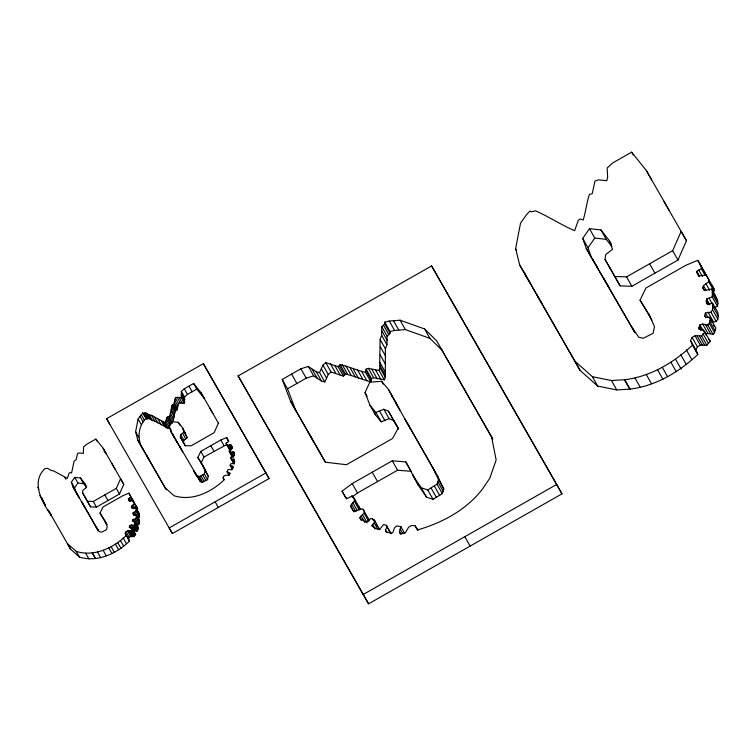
<?xml version="1.0" encoding="UTF-8"?>
<svg xmlns="http://www.w3.org/2000/svg" width="756" height="756" viewBox="0 0 756 756"><rect width="100%" height="100%" fill="white"/><g stroke="black" fill="none" stroke-linecap="round" stroke-linejoin="round"><path stroke-width="1.13" d="M370.78 381.733L365.488 372.339L366.121 369.155L368.352 368.342L379.058 370.449L384.36 379.843L373.653 377.745L371.413 378.548L370.78 381.733C362.105 379.748 354.044 375.845 345.464 374.05L343.46 376.129L331.071 372.046L325.779 362.653L322.973 365.101L319.542 372.585L324.834 381.978L328.265 374.494L331.071 372.046M181.194 397.741L177.093 397.306L175.316 397.892L173.927 404.243L171.971 405.405L169.958 415.46L173.133 421.101L175.146 411.037L177.102 409.875L178.492 403.524L180.268 402.948L184.369 403.373L181.194 397.741L181.383 391.381L184.284 388.792L193.63 383.472L200.973 392.619L218.682 423.625M184.369 403.373L184.568 397.013L181.383 391.381M384.36 379.843L385.324 377.357L380.032 367.964L379.729 362.256L380.107 339.51L381.648 335.286L381.799 326.772L384.709 323.88L384.785 322.16L389.302 321.054L400.094 320.204L424.598 328.954L436.637 340.776L492.808 439.198M385.324 377.357L385.409 348.903L386.94 344.679L387.091 336.165L381.799 326.772M136.127 510.498L137.516 509.516L132.054 498.828M137.516 509.516L137.554 508.429L128.879 493.186L123.011 495.624L102.977 507.021L100.009 513.116L106.823 524.522M712.152 292.421L713.995 291.107L708.703 281.714L708.778 279.54L697.779 260.338L686.032 265.205L645.964 287.989L640.048 300.198L651.993 320.157M713.995 291.107L714.07 288.934L699.508 263.353M387.091 336.165L390.001 333.273L390.087 331.553L384.785 322.16M233.973 464.061L230.892 457.663L231.109 456.879L233.916 455.84L234.029 453.25L233.651 451.918L230.523 452.532L229.144 451.152L232.168 448.242L232.205 447.155L230.911 444.897L227.159 445.35L226.299 443.838L226.167 443.054L228.51 441.731L226.706 437.554L220.837 439.992L200.803 451.379L197.836 457.484L205.254 469.845L208.25 476.308L207.541 479.654L202.693 482.148L200.378 481.657L170.932 431.619L169.174 426.592L172.566 421.725L178.293 422.358L182.489 427.716L187.242 437.686L183.869 440.275L183.51 442.714L180.334 437.081L180.693 434.643L184.067 432.045L182.489 427.716M708.703 281.714L703.458 285.702L702.664 287.526L704.101 290.049L705.414 290.295L711.67 289.066L712.426 291.731L712.199 296.9L706.577 298.979L706.302 302.901L707.021 303.959L708.75 304.063L712.643 303.232L717.935 312.625L718.2 315.913L717.841 319.136L716.263 321.536L711.547 322.113M71.347 482.224L74.523 487.866L76.28 492.884L73.105 487.251L71.347 482.224L74.731 477.357L80.467 477.99L84.663 483.349L86.241 487.686L82.867 490.275L82.508 492.714L90.578 506.898L96.447 507.096L119.486 493.989L123.757 484.331L103.147 448.251L95.804 439.104L86.458 444.424L83.557 447.013L83.368 453.373L79.267 452.938L77.49 453.524L76.101 459.875L74.145 461.037L71.574 473.02L70.043 472.481L69.117 473.237L67.303 478.368L53.676 470.95L51.455 470.534L47.741 468.427L44.991 468.54C30.363 482.385 42.345 502.542 51.389 515.696L48.214 510.054L70.573 549.177L79.38 557.011C97.524 562.757 116.386 553.581 129.427 541.22L128.397 538.962L129.21 537.346L130.684 536.552L133.935 536.571L135.674 534.596L131.733 528.094L129.219 527.461L129.956 525.496L131.317 525.033L133.878 525.533L135.296 522.415L132.338 520.865L132.678 519.523L135.475 519.088L136.26 517.888L136.316 514.638L133.5 514.997L133.065 513.296L133.283 512.511L136.089 511.472L136.203 508.882L135.825 507.55L132.697 508.164L131.317 506.785L134.341 503.874M129.956 525.496L133.132 531.128L134.492 530.665L137.053 531.175L138.471 528.057L135.296 522.415M133.992 519.088L137.167 524.73L138.65 524.73L139.435 523.53L139.491 520.27L136.316 514.638M634.293 331.648L586.231 248.459L582.715 238.414L589.491 228.681L600.954 229.947L609.345 240.654L612.502 249.319L605.754 254.507L605.027 259.384L620.118 285.881L631.865 286.269L677.943 260.064L686.476 240.739L646.314 170.469L631.629 152.173L612.927 162.805L607.144 167.983L607.654 177.367L606.756 180.712L598.544 179.843L595 181.005L592.222 193.706L589.415 194.377C586.59 202.655 585.872 211.557 583.169 220.005L580.098 218.928L578.264 220.431L574.626 230.693C561.311 225.033 548.818 216.613 535.503 210.82L531.525 211.85L530.003 211.037L526.743 214.345L520.525 223.171L515.62 248.648L519.703 264.997L580.107 370.431L597.712 386.099L616.745 389.916L629.984 389.123C655.991 385.9 678.964 372.065 697.826 354.517L695.756 350.009L697.391 346.777L700.339 345.19L706.841 345.227L710.319 341.268L703.477 330.145L698.468 328.888L699.933 324.948L702.655 324.022L707.777 325.033L709.27 323.284L710.602 318.796L709.081 317.189L705.868 317.34L704.687 315.687L705.376 313.012L710.961 312.143L712.549 309.733L712.643 303.232M706.132 334.029L707.947 333.415L713.069 334.426L714.562 332.678L715.894 328.189L710.602 318.796M134.549 512.124L137.724 517.756L139.265 517.104L139 513.192L135.825 507.55M714.401 307.597L717.491 306.293C719.249 299.82 714.533 294.386 711.67 289.066M165.488 488.47L137.668 439.888L135.626 431.714L138.083 418.975L142.818 412.908L146.758 418.947L148.743 418.427L152.466 420.534L154.678 420.95L168.304 428.368L170.128 423.237L171.045 422.491L172.576 423.02L169.401 417.388L169.958 415.46M143.328 449.773C136.864 440.578 137.734 426.375 145.993 418.54L146.758 418.947M207.541 479.654L204.366 474.021L205.074 470.676L202.079 464.212L197.836 457.484M168.304 428.368L165.129 422.727L166.944 417.605L167.87 416.849L169.401 417.388M232.281 468.985L230.164 465.233L230.504 463.891L233.302 463.456L234.086 462.256L234.143 458.996L232.186 459.421L230.967 458.835M413.145 476.034L421.272 487.762L427.764 489.954L437.006 484.161L438.518 479.691L432.829 467.737L404.942 419.032L438.121 477.13L443.81 489.085L442.307 493.555L433.065 499.347L426.564 497.155L418.437 485.437L405.83 461.925L392.279 460.801L352.211 483.585L342.033 491.192L346.409 498.903M417.974 530.532L415.11 525.741L411.491 525.505L408.618 527.225L405.339 532.829L400.151 533.793L399.442 531.591L400.907 526.648L396.758 525.902L394.566 527.764L392.836 532.668L390.568 533.065L386.014 531.931L385.399 529.805L387.166 527.13L386.335 525.269L383.67 524.503L380.079 528.85L377.197 528.983L374.239 527.66L371.527 525.76L374.229 522.84L375.014 521.309L374.466 520.147L370.941 518.399L366.282 522.16L361.699 519.722L359.79 517.718L364.033 512.984L364.477 511.727L363.041 509.204L361.047 508.958L354.942 511.434L353.033 510.394L350.434 505.868L355.036 499.905L352.088 495.86L347.41 498.516L345.492 497.231L342.033 491.192M379.058 370.449L380.032 367.964M87.403 501.266L93.272 501.455L116.311 488.357L120.582 478.699L123.757 484.331M218.408 423.058L214.146 432.715L191.098 445.823L185.229 445.634L180.334 437.081M614.826 276.488L626.573 276.876L672.651 250.671L681.184 231.345L686.476 240.739M393.29 419.675L398.582 429.068L393.678 420.516L389.104 418.663L381.185 421.81L375.307 414.694L370.015 405.301L365.035 392.657L369.769 382.177L381.619 381.317L388.508 389.444L399.754 409.837L388.508 389.444M201.02 463.116L203.978 457.021L226.951 444.405M129.427 541.22L125.222 533.33L126.035 531.714L127.509 530.92L130.76 530.939L132.498 528.954M137.668 439.888L165.224 487.903L174.031 495.738C192.175 501.483 211.037 492.307 224.078 479.947L223.048 477.688L223.87 476.082L225.335 475.288L228.595 475.307L230.325 473.322L227.055 471.829L227.783 469.863L229.144 469.391L231.705 469.901L232.451 469.032L233.122 466.783L230.164 465.233M696.805 352.107L690.464 340.616L692.099 337.384L695.038 335.796L701.549 335.834L705.017 331.875M74.523 487.866L77.906 482.999L83.642 483.632L86.439 487.195M591.532 257.853L588.007 247.807L594.783 238.074L606.246 239.34L611.84 246.484M325.779 362.653L338.159 366.726L340.172 364.657C348.752 366.452 356.813 370.355 365.488 372.339M70.573 549.177L67.397 543.536L76.205 551.37C94.349 557.125 113.211 547.939 126.252 535.579M524.673 273.511L574.806 361.037L592.42 376.705L611.453 380.523L624.692 379.729C650.699 376.507 673.672 362.672 692.534 345.123L691.513 342.714M184.568 397.013L187.46 394.424L196.806 389.104L204.148 398.251L200.973 392.619M351.956 497.127L357.503 492.978L397.571 470.194L411.132 471.319L405.83 461.925M129.531 501.351L128.34 498.695L130.675 497.363L130.608 496.21L128.879 493.186M699.083 276.668L696.701 271.338L701.379 268.682L701.237 266.377L697.779 260.338M106.624 418.682L203.345 363.674L269.079 478.567L172.377 533.556L106.624 418.682L109.8 424.314M238.149 375.94L431.591 265.932L556.681 484.454L561.973 493.848L368.569 603.827L238.149 375.94L368.569 603.827M325.496 462.464L290.569 401.313L282.234 379.408L300.926 368.777L308.344 366.443L316.197 371.65L319.542 372.585M295.861 410.716L287.526 388.801L306.218 378.17L313.645 375.836L321.489 381.043L324.834 381.978M196.654 476.176L193.479 470.544L197.203 476.025L199.518 476.516L204.366 474.021M265.904 472.925L169.202 527.924L172.377 533.556M363.277 594.433L556.681 484.454M370.015 405.301L375.893 412.417L383.812 409.27L388.386 411.122L398.185 428.236L392.544 438.499L346.456 464.704L325.43 462.2L290.569 401.313M143.583 413.305L145.568 412.795L149.282 414.893L151.502 415.318L165.129 422.727M390.087 331.553L394.594 330.448L405.386 329.597L429.89 338.348L441.939 350.17M138.556 520.383L139.491 520.27M706.189 275.014L698.695 275.931L696.966 272.907M133.084 500.529L129.333 500.982L128.473 499.48M135.258 506.218L136.26 506.161L137.554 508.429M378.728 529.011L379.767 529.54M138.471 528.057L134.53 521.612M708.769 339.538L710.319 341.268M135.674 534.596L131.733 528.094M391.74 396.399L393.81 398.837M104.12 451.143L106.322 453.893L103.147 448.251M183.566 430.674L185.664 433.349M416.386 527.716L417.945 529.814C442.666 522.576 466.31 509.922 482.366 489.208L489.775 478.264L496.153 459.988L491.58 436.911L441.466 349.366M586.231 248.459L631.326 326.308L638.773 337.27L643.394 338.253L653.099 333.273L654.507 326.583L648.516 313.645L640.048 300.198M95.653 526.176L98.299 530.873L81.705 501.823L95.653 526.176L99.376 531.657L101.682 532.148L106.539 529.654L107.239 526.308L104.252 519.845L100.009 513.116M170.932 431.619L182.716 451.823L179.541 446.191M73.105 487.251L84.88 507.465M76.819 493.781L79.522 498.232L76.347 492.6M519.703 264.997L529.965 282.905M39.841 495.52L45.502 505.414L42.327 499.773M711.481 284.407L714.07 288.934M561.973 493.848L431.591 265.932M368.333 518.607L369.051 519.863M358.599 506.274L360.329 509.298L353.307 496.881M269.079 478.567L203.345 363.674M394.452 400.444L410.234 428.425M663.749 200.907L669.041 210.3M646.314 170.469L651.606 179.862M701.379 268.682L705.083 275.26M712.426 291.731L717.718 301.124M698.724 269.977L702.428 276.545M712.502 294.301L717.794 303.695M705.934 283.689L709.638 290.266M631.629 152.173L633.216 154.989M712.199 296.9L717.491 306.293M696.701 271.338L699.347 276.044M703.458 285.702L706.104 290.399M709.109 298.204L712.813 304.781M702.664 287.526L704.441 290.663M712.908 306.52L718.2 315.913M706.577 298.979L709.752 304.621M712.549 309.733L717.841 319.136M706.142 300.548L708.259 304.309M706.359 301.748L707.947 304.564M710.961 312.143L716.263 321.536M707.994 312.143L713.295 321.536M672.651 250.671L677.943 260.064M709.081 317.189L710.668 320.005M713.314 324.702L714.373 326.583M705.376 313.012L708.032 317.709M709.525 320.988L714.817 330.381M709.27 323.284L714.562 332.678M704.687 315.687L705.745 317.567M707.777 325.033L713.069 334.426M705.301 324.315L710.602 333.708M702.655 324.022L707.947 333.415M703.477 330.145L706.123 334.842M699.933 324.948L703.108 330.58M699.735 326.318L701.851 330.079M702.995 333.783L708.287 343.177M699.111 327.641L700.699 330.457M701.549 335.834L706.841 345.227M699.47 336.051L704.762 345.445M697.202 336.051L702.494 345.445M695.038 335.796L700.339 345.19M692.099 337.384L697.391 346.777M649.612 263.768L654.904 273.162M690.464 340.616L695.756 350.009M692.534 345.123L697.826 354.517M686.372 349.915L691.674 359.308M680.787 354.791L686.089 364.184M609.345 240.654L611.462 244.415M675.798 359.629L681.09 369.022M648.516 313.645L650.632 317.407M600.954 229.947L606.246 239.34M626.573 276.876L631.865 286.269M670.988 362.36L676.289 371.754M589.491 228.681L594.783 238.074M609.922 267.936L620.118 285.881M605.027 259.384L610.319 268.777M662.303 367.303L667.595 376.696M657.654 369.949L662.946 379.342M582.715 238.414L588.007 247.807M631.326 326.308L635.031 332.886M603.439 277.603L608.731 287.006M592.713 259.157L598.005 268.55M646.182 374.333L651.474 383.727M635.012 378.028L640.304 387.422M624.692 379.729L629.984 389.123M624.503 379.739L629.795 389.132M611.453 380.523L616.745 389.916M592.42 376.705L597.712 386.099M515.62 248.648L516.679 250.529M574.806 361.037L580.107 370.431M536.448 294.075L541.74 303.468M491.58 436.911L492.638 438.782M453.241 369.93L458.542 379.323M424.598 328.954L429.89 338.348M400.094 320.204L405.386 329.597M393.498 320.686L398.79 330.079M389.302 321.054L394.594 330.448M384.709 323.88L390.001 333.273M383.585 325.363L388.877 334.757M381.837 330.882L387.129 340.276M381.648 335.286L386.94 344.679M380.107 339.51L385.409 348.903M380.429 346.947L385.721 356.341M380.221 354.942L385.513 364.335M379.729 362.256L385.021 371.65M379.852 365.441L385.144 374.834M432.829 467.737L438.121 477.13M438.518 479.691L443.81 489.085M375.656 370.128L380.958 379.521M381.619 381.317L383.207 384.133M437.932 481.95L443.224 491.343M437.006 484.161L442.307 493.555M371.924 369.438L377.216 378.841M464.817 536.694L470.109 546.087M368.352 368.342L373.653 377.745M434.445 486.155L439.737 495.549M366.121 369.155L371.413 378.548M366.112 370.79L371.413 380.183M388.386 411.122L393.678 420.516M431.109 488.055L436.401 497.448M383.812 409.27L389.104 418.663M361.595 371.328L366.887 380.722M427.764 489.954L433.065 499.347M357.229 369.429L362.521 378.822M379.654 411.302L384.946 420.705M421.272 487.762L426.564 497.155M353.345 369.202L358.637 378.595M365.035 392.657L367.151 396.409M375.893 412.417L381.185 421.81M349.971 367.52L355.263 376.913M346.021 366.14L351.313 375.534M342.166 364.553L347.458 373.955M340.172 364.657L345.464 374.05M339.264 365.706L344.556 375.099M392.279 460.801L397.571 470.194M338.159 366.726L343.46 376.129M334.7 365.384L339.992 374.778M330.363 363.721L335.655 373.114M415.11 525.741L417.227 529.502M322.973 365.101L328.265 374.494M321.347 368.852L326.639 378.246M316.197 371.65L321.489 381.043M372.245 472.198L377.537 481.591M312.152 369.334L317.444 378.728M400.907 526.648L404.611 533.226M400.179 529.124L402.835 533.821M308.344 366.443L313.645 375.836M399.442 531.591L401.03 534.407M300.926 368.777L306.218 378.17M386.335 525.269L391.098 533.727M387.166 527.13L390.871 533.708M385.399 529.805L386.987 532.621M374.466 520.147L379.777 529.767M291.58 374.088L296.872 383.49M373.436 519.618L375.023 522.434M376.082 524.314L377.14 526.185M372.519 518.814L373.577 520.695M352.211 483.585L357.503 492.978M374.229 522.84L377.934 529.417M372.661 524.267L375.307 528.964M363.041 509.204L369.24 520.175M364.033 512.984L368.796 521.432M352.088 495.86L353.146 497.741M354.205 499.622L356.851 504.318M362.37 514.401L367.132 522.85M354.441 501.313L359.204 509.771M361.094 515.866L364.798 522.443M352.882 502.74L357.115 510.262M282.234 379.408L287.526 388.801M359.79 517.718L361.377 520.534M351.549 504.205L355.783 511.717M350.434 505.868L353.846 511.888M307.994 431.761L313.296 441.154M230.911 444.897L232.621 447.902M226.706 437.554L228.822 441.315M209.695 407.843L212.871 413.475M229.909 444.944L232.026 448.705M233.651 451.918L234.71 453.798M228.945 445.152L231.591 449.848M232.517 452.012L234.634 455.764M193.63 383.472L196.806 389.104M227.925 445.454L230.571 450.151M231.563 452.183L233.68 455.944M226.167 443.054L230.344 450.992L226.299 443.838M229.55 450.236L231.138 453.052M230.523 452.532L233.169 457.229M229.512 451.776L232.687 457.418M229.144 451.152L232.328 456.785M233.207 459.109L234.795 461.925M232.186 459.421L234.303 463.173M230.892 457.663L234.067 463.296M220.837 439.992L224.012 445.624M230.996 458.259L234.171 463.891M188.953 386.127L192.137 391.769M232.357 465.979L233.415 467.86M230.75 466.055L232.338 468.871M184.284 388.792L187.46 394.424M228.303 472.15L229.361 474.031M227.055 471.829L229.172 475.59M181.667 393.744L184.842 399.376M210.82 445.69L213.995 451.323M181.638 396.068L184.823 401.71M179.125 397.571L182.3 403.203M223.048 477.688L224.107 479.569M177.093 397.306L180.268 402.948M175.316 397.892L178.492 403.524M174.608 400.132L177.792 405.764M174.23 402.409L177.405 408.051M200.803 451.379L203.978 457.021M173.927 404.243L177.102 409.875M173.209 404.451L176.384 410.092M172.529 404.573L175.704 410.215M171.971 405.405L175.146 411.037M171.678 407.465L174.853 413.097M184.067 432.045L187.242 437.686M171.272 409.506L174.447 415.138M202.079 464.212L205.254 469.845M178.293 422.358L179.881 425.184M205.074 470.676L208.25 476.308M171.139 411.377L174.315 417.019M182.631 433.377L185.806 439.009M170.242 413.107L173.426 418.748M180.693 434.643L183.869 440.275M202.702 474.966L205.878 480.608M182.782 441.353L185.428 446.049M168.569 417.265L171.744 422.897M167.87 416.849L171.045 422.491M201.03 475.921L204.205 481.553M215.139 501.804L218.314 507.437M166.944 417.605L170.128 423.237M199.518 476.516L202.693 482.148M166.518 419.41L169.694 425.052M198.327 476.346L201.502 481.978M197.203 476.025L200.378 481.657M169.174 426.592L171.291 430.353M165.857 421.196L169.042 426.828M174.173 436.968L177.348 442.6M163.816 422.519L166.991 428.151M162.767 421.791L165.942 427.433M161.425 420.931L164.6 426.573M158.136 419.287L161.311 424.919M154.63 417.34L157.806 422.973M151.502 415.318L154.678 420.95M149.282 414.893L152.466 420.534M147.335 413.863L150.51 419.495M145.568 412.795L148.743 418.427M144.509 413.201L147.685 418.843M142.818 412.908L145.993 418.54M141.192 414.562L144.368 420.194M139.964 416.263L143.139 421.905M138.083 418.975L141.259 424.607M135.626 431.714L138.802 437.346M165.224 487.903L166.282 489.784M146.04 454.422L149.215 460.064M111.86 463.475L115.044 469.107M130.675 497.363L133.85 502.995L133.784 501.842M136.203 508.882L139.378 514.524M136.241 510.168L139.416 515.809M129.352 498.006L130.939 500.822M132.952 504.866L135.069 508.618M95.804 439.104L96.862 440.984M136.089 511.472L139.265 517.104M128.34 498.695L129.928 501.512M131.724 505.868L133.311 508.684M131.317 506.785L132.376 508.665M136.439 516.282L139.614 521.914M133.283 512.511L134.87 515.327M136.26 517.888L139.435 523.53M133.065 513.296L134.124 515.176M135.475 519.088L138.65 524.73M116.311 488.357L119.486 493.989M132.678 519.523L134.266 522.339M134.757 523.511L137.932 529.153M134.625 524.664L137.8 530.296M133.878 525.533L137.053 531.175M132.64 525.174L135.815 530.816M131.317 525.033L134.492 530.665M129.852 526.176L131.44 529.002M131.487 529.909L134.662 535.55M130.76 530.939L133.935 536.571M129.73 531.043L132.905 536.684M128.596 531.043L131.771 536.684M127.509 530.92L130.684 536.552M126.035 531.714L129.21 537.346M104.791 494.906L107.966 500.538M125.222 533.33L128.926 540.011M123.181 537.979L126.356 543.611M120.384 540.417L123.559 546.049M84.663 483.349L86.779 487.1M117.889 542.836L121.064 548.469M104.252 519.845L106.898 524.541M80.467 477.99L83.642 483.632M93.272 501.455L96.447 507.096M115.488 544.197L118.664 549.839M74.731 477.357L77.906 482.999M82.508 492.714L90.578 506.898M111.141 546.673L114.317 552.305M108.817 547.996L111.992 553.628M64.94 477.433L65.999 479.304M103.081 550.188L106.256 555.821M97.496 552.031L100.671 557.673M92.336 552.882L95.511 558.523M92.241 552.891L95.417 558.523M85.721 553.279L88.896 558.92M76.205 551.37L79.38 557.011M37.8 487.346L38.858 489.227M412.691 474.343L418.437 485.437M374.059 411.538L375.307 414.694M173.058 434.237L174.107 437.251M524.456 272.217L525.004 274.39M42.251 498.091L43.016 501.152"/></g></svg>
